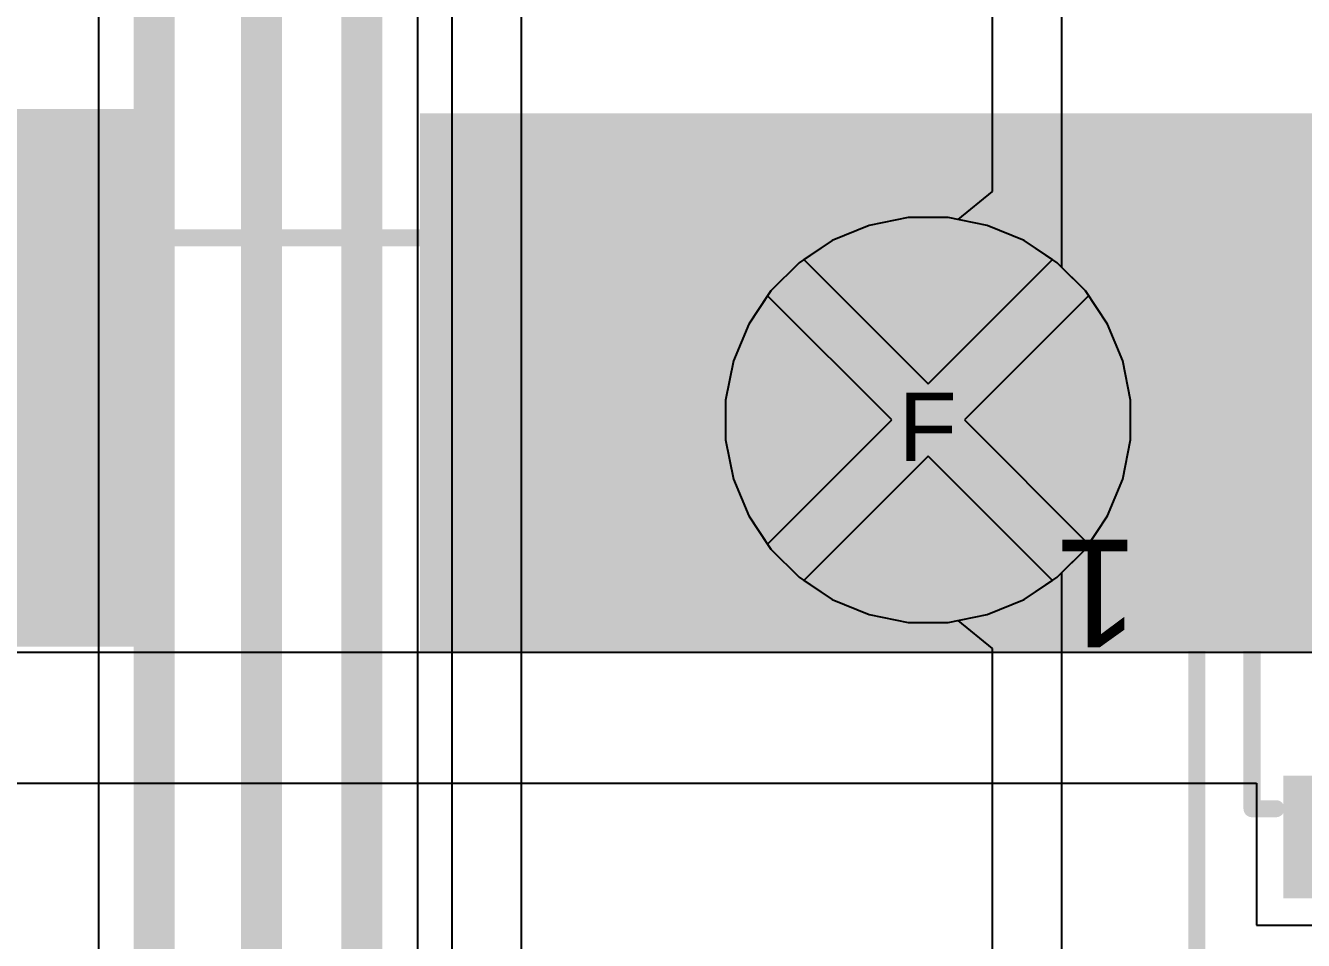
# Model space of a CAD drawing. Header units: inches. Extents: x 0 to 5401, y 0 to 5414.
# Drawn here: x 133.63 to 143.12, y 29.3 to 36.1 of the extents above; entities that cross this region are included whole.
import ezdxf

# ---------------------------------------------------------------- set-up
doc = ezdxf.new("R2010")
doc.units = ezdxf.units.IN
for name, color, linetype in [('Bottom Layer', 5, 'Continuous'), ('Bottom Solder', 6, 'Continuous'), ('Drill Drawing', 1, 'Continuous'), ('Layer 1', 16, 'Continuous'), ('Layer 2', 76, 'Continuous'), ('Multi-Layer', 9, 'Continuous'), ('Pad Holes', 156, 'Continuous'), ('Top Layer', 1, 'Continuous'), ('Top Overlay', 2, 'Continuous'), ('Top Paste', 8, 'Continuous'), ('Top Solder', 216, 'Continuous')]:
    doc.layers.add(name, color=color, linetype=linetype)
doc.styles.add('Arial', font='', dxfattribs={"height": 0.2})
doc.styles.get('Arial').set_extended_font_data('Arial')

# ---------------------------------------------------------------- blocks, each defined once
blk = doc.blocks.new('HF33F_024_ZS3_175')
at = {"layer": 'Bottom Layer'}
h = blk.add_hatch(color=5, dxfattribs=at)
edge = h.paths.add_edge_path()
edge.add_arc((-8.9, -3.81), 1.25, 0, 360)
at = {"layer": 'Bottom Solder'}
h = blk.add_hatch(color=6, dxfattribs=at)
edge = h.paths.add_edge_path()
edge.add_arc((-8.9, -3.81), 1.3008, 0, 360)
at = {"layer": 'Layer 1'}
h = blk.add_hatch(color=16, dxfattribs=at)
edge = h.paths.add_edge_path()
edge.add_arc((-8.9, -3.81), 1.25, 0, 360)
at = {"layer": 'Layer 2'}
h = blk.add_hatch(color=76, dxfattribs=at)
edge = h.paths.add_edge_path()
edge.add_arc((-8.9, -3.81), 1.25, 0, 360)
at = {"layer": 'Multi-Layer'}
h = blk.add_hatch(color=9, dxfattribs=at)
edge = h.paths.add_edge_path()
edge.add_arc((-8.9, -3.81), 1.25, 0, 360)
at = {"layer": 'Pad Holes'}
h = blk.add_hatch(color=7, dxfattribs=at)
edge = h.paths.add_edge_path()
edge.add_arc((-8.9, -3.81), 0.7, 0, 360)
at = {"layer": 'Top Layer'}
h = blk.add_hatch(color=1, dxfattribs=at)
edge = h.paths.add_edge_path()
edge.add_arc((-8.9, -3.81), 1.25, 0, 360)
at = {"layer": 'Top Solder'}
h = blk.add_hatch(color=216, dxfattribs=at)
edge = h.paths.add_edge_path()
edge.add_arc((-8.9, -3.81), 1.3008, 0, 360)
at = {"layer": 'Top Overlay'}
for points in [[(-10.8966, 5.1562, 0.127, 0.127, 0), (-10.8966, -5.163, 0.127, 0.127, 0)], [(9.6999, -5.163, 0.127, 0.127, 0), (-10.8966, -5.163, 0.127, 0.127, 0)]]:
    blk.add_lwpolyline(points, format="xyseb", dxfattribs=at)
blk.add_lwpolyline([(-10.9284, -5.163, 0.0635, 0.0635, 1), (-10.8649, -5.163, 0.0635, 0.0635, 1)], format="xyseb", close=True, dxfattribs=at)
blk.add_lwpolyline([(-10.9284, -5.163, 0.0635, 0.0635, 1), (-10.8649, -5.163, 0.0635, 0.0635, 1)], format="xyseb", close=True, dxfattribs=at)
at = {"layer": 'Top Overlay', "style": 'Arial'}
blk.add_text('1', height=0.8, dxfattribs=at).set_placement((-10.4648, -2.921))
blk = doc.blocks.new('SOD_323_209')
at = {"layer": 'Top Layer'}
for points in [[(-0.75, -0.45), (-1.55, -0.45), (-1.55, 0.45), (-0.75, 0.45)], [(1.55, -0.45), (0.75, -0.45), (0.75, 0.45), (1.55, 0.45)]]:
    blk.add_hatch(color=1, dxfattribs=at).paths.add_polyline_path(points)
at = {"layer": 'Top Overlay'}
for points in [[(-2.0066, 0.4826), (-0.9144, 0.4826), (-0.9144, 0.7874), (-2.0066, 0.7874)], [(-2.0066, -0.508), (-1.5748, -0.508), (-1.5748, 0.508), (-2.0066, 0.508)], [(-2.0066, -0.7874), (-0.9144, -0.7874), (-0.9144, -0.4826), (-2.0066, -0.4826)]]:
    blk.add_hatch(color=2, dxfattribs=at).paths.add_polyline_path(points)
at = {"layer": 'Top Paste'}
for points in [[(-0.75, -0.45), (-1.55, -0.45), (-1.55, 0.45), (-0.75, 0.45)], [(1.55, -0.45), (0.75, -0.45), (0.75, 0.45), (1.55, 0.45)]]:
    blk.add_hatch(color=8, dxfattribs=at).paths.add_polyline_path(points)
at = {"layer": 'Top Solder'}
for points in [[(-0.695, -0.505), (-1.605, -0.505), (-1.605, 0.505), (-0.695, 0.505)], [(1.605, -0.505), (0.695, -0.505), (0.695, 0.505), (1.605, 0.505)]]:
    blk.add_hatch(color=216, dxfattribs=at).paths.add_polyline_path(points)
at = {"layer": 'Top Overlay'}
for points in [[(0.9398, 0.7366, 0.127, 0.127, 0), (-0.9144, 0.7366, 0.127, 0.127, 0)], [(0.9398, 0.5588, 0.127, 0.127, 0), (0.9398, 0.7366, 0.127, 0.127, 0)], [(0.9398, -0.7366, 0.127, 0.127, 0), (0.9398, -0.5588, 0.127, 0.127, 0)], [(0.9398, -0.7366, 0.127, 0.127, 0), (-0.9144, -0.7366, 0.127, 0.127, 0)]]:
    blk.add_lwpolyline(points, format="xyseb", dxfattribs=at)
for points in [[(-0.9461, 0.7366, 0.0635, 0.0635, 1), (-0.8827, 0.7366, 0.0635, 0.0635, 1)], [(0.908, 0.7366, 0.0635, 0.0635, 1), (0.9715, 0.7366, 0.0635, 0.0635, 1)], [(0.908, 0.7366, 0.0635, 0.0635, 1), (0.9715, 0.7366, 0.0635, 0.0635, 1)], [(0.908, 0.5588, 0.0635, 0.0635, 1), (0.9715, 0.5588, 0.0635, 0.0635, 1)], [(0.908, -0.5588, 0.0635, 0.0635, 1), (0.9715, -0.5588, 0.0635, 0.0635, 1)], [(-0.9461, -0.7366, 0.0635, 0.0635, 1), (-0.8827, -0.7366, 0.0635, 0.0635, 1)], [(0.908, -0.7366, 0.0635, 0.0635, 1), (0.9715, -0.7366, 0.0635, 0.0635, 1)], [(0.908, -0.7366, 0.0635, 0.0635, 1), (0.9715, -0.7366, 0.0635, 0.0635, 1)]]:
    blk.add_lwpolyline(points, format="xyseb", close=True, dxfattribs=at)

msp = doc.modelspace()

# ---------------------------------------------------------------- hatches: boundary and pattern name
at = {"layer": 'Top Layer'}
for points in [[(126.8535, 31.4808), (134.4634, 31.4808), (134.4634, 35.4762), (126.8535, 35.4762)], [(136.5571, 31.4495), (144.1671, 31.4495), (144.1671, 35.4448), (136.5571, 35.4448)]]:
    msp.add_hatch(color=1, dxfattribs=at).paths.add_polyline_path(points)

# ---------------------------------------------------------------- linework, layer by layer
at = {"layer": 'Bottom Layer'}
for p, q in [((136.5408, 25.0992), (136.5408, 74.9531)), ((134.1694, 73.6028), (134.1694, 24.9315)), ((140.1839, 34.6698), (139.8933, 34.612)), ((140.4801, 34.6698), (140.1839, 34.6698)), ((140.7707, 34.612), (140.4801, 34.6698)), ((139.8933, 34.612), (139.6196, 34.4986)), ((141.0444, 34.4986), (140.7707, 34.612)), ((139.6196, 34.4986), (139.3733, 34.334)), ((141.2908, 34.334), (141.0444, 34.4986)), ((139.3733, 34.334), (139.1638, 34.1246)), ((141.5002, 34.1246), (141.2908, 34.334)), ((139.1638, 34.1246), (138.9992, 33.8782)), ((141.6648, 33.8782), (141.5002, 34.1246)), ((138.9992, 33.8782), (138.8858, 33.6045)), ((141.7782, 33.6045), (141.6648, 33.8782)), ((138.8858, 33.6045), (138.828, 33.3139)), ((141.836, 33.3139), (141.7782, 33.6045)), ((138.828, 33.3139), (138.828, 33.0177)), ((141.836, 33.0177), (141.836, 33.3139)), ((138.828, 33.0177), (138.8858, 32.7271)), ((141.7782, 32.7271), (141.836, 33.0177)), ((138.8858, 32.7271), (138.9992, 32.4534)), ((141.6648, 32.4534), (141.7782, 32.7271)), ((138.9992, 32.4534), (139.1638, 32.2071)), ((141.5002, 32.2071), (141.6648, 32.4534)), ((139.1638, 32.2071), (139.3733, 31.9976)), ((141.2908, 31.9976), (141.5002, 32.2071)), ((139.3733, 31.9976), (139.6196, 31.833)), ((141.0444, 31.833), (141.2908, 31.9976)), ((139.6196, 31.833), (139.8933, 31.7196)), ((140.7707, 31.7196), (141.0444, 31.833)), ((139.8933, 31.7196), (140.1839, 31.6618)), ((140.4801, 31.6618), (140.7707, 31.7196)), ((140.1839, 31.6618), (140.4801, 31.6618))]:
    msp.add_line(p, q, dxfattribs=at)
for points in [[(136.1264, 24.9276, 0.3048, 0.3048, 0), (136.1264, 74.9531, 0.3048, 0.3048, 0)], [(135.3807, 23.3628, 0.3048, 0.3048, 0), (135.3807, 74.3432, 0.3048, 0.3048, 0)], [(134.5838, 24.7598, 0.3048, 0.3048, 0), (134.5838, 73.7744, 0.3048, 0.3048, 0)]]:
    msp.add_lwpolyline(points, format="xyseb", dxfattribs=at)
at = {"layer": 'Layer 1'}
for p, q in [((140.8076, 73.9137), (140.8076, 34.8636)), ((141.3256, 34.2992), (141.3256, 73.9137)), ((140.8076, 34.8636), (140.5536, 34.6552)), ((140.1839, 34.6698), (139.8933, 34.612)), ((140.4801, 34.6698), (140.1839, 34.6698)), ((140.5536, 34.6552), (140.4801, 34.6698)), ((139.8933, 34.612), (139.6196, 34.4986)), ((139.6196, 34.4986), (139.3733, 34.334)), ((139.3733, 34.334), (139.1638, 34.1246)), ((141.5002, 34.1246), (141.3256, 34.2992)), ((139.1638, 34.1246), (138.9992, 33.8782)), ((141.6648, 33.8782), (141.5002, 34.1246)), ((138.9992, 33.8782), (138.8858, 33.6045)), ((141.7782, 33.6045), (141.6648, 33.8782)), ((138.8858, 33.6045), (138.828, 33.3139)), ((141.836, 33.3139), (141.7782, 33.6045)), ((138.828, 33.3139), (138.828, 33.0177)), ((141.836, 33.0177), (141.836, 33.3139)), ((138.828, 33.0177), (138.8858, 32.7271)), ((141.7782, 32.7271), (141.836, 33.0177)), ((138.8858, 32.7271), (138.9992, 32.4534)), ((141.6648, 32.4534), (141.7782, 32.7271)), ((138.9992, 32.4534), (139.1638, 32.2071)), ((141.5002, 32.2071), (141.6648, 32.4534)), ((139.1638, 32.2071), (139.3733, 31.9976)), ((141.3256, 32.0324), (141.5002, 32.2071)), ((139.3733, 31.9976), (139.6196, 31.833)), ((141.3256, 26.6792), (141.3256, 32.0324)), ((139.6196, 31.833), (139.8933, 31.7196)), ((139.8933, 31.7196), (140.1839, 31.6618)), ((140.1839, 31.6618), (140.4801, 31.6618)), ((140.4801, 31.6618), (140.5536, 31.6764)), ((140.5536, 31.6764), (140.8076, 31.468)), ((140.8076, 31.468), (140.8076, 27.2436))]:
    msp.add_line(p, q, dxfattribs=at)
at = {"layer": 'Layer 2'}
for p, q in [((137.3124, 20.0119), (137.3124, 74.3138)), ((136.7945, 73.7959), (136.7945, 20.0119)), ((140.1839, 34.6698), (139.8933, 34.612)), ((140.4801, 34.6698), (140.1839, 34.6698)), ((140.7707, 34.612), (140.4801, 34.6698)), ((139.8933, 34.612), (139.6196, 34.4986)), ((141.0444, 34.4986), (140.7707, 34.612)), ((139.6196, 34.4986), (139.3733, 34.334)), ((141.2908, 34.334), (141.0444, 34.4986)), ((139.3733, 34.334), (139.1638, 34.1246)), ((141.5002, 34.1246), (141.2908, 34.334)), ((139.1638, 34.1246), (138.9992, 33.8782)), ((141.6648, 33.8782), (141.5002, 34.1246)), ((138.9992, 33.8782), (138.8858, 33.6045)), ((141.7782, 33.6045), (141.6648, 33.8782)), ((138.8858, 33.6045), (138.828, 33.3139)), ((141.836, 33.3139), (141.7782, 33.6045)), ((138.828, 33.3139), (138.828, 33.0177)), ((141.836, 33.0177), (141.836, 33.3139)), ((138.828, 33.0177), (138.8858, 32.7271)), ((141.7782, 32.7271), (141.836, 33.0177)), ((138.8858, 32.7271), (138.9992, 32.4534)), ((141.6648, 32.4534), (141.7782, 32.7271)), ((138.9992, 32.4534), (139.1638, 32.2071)), ((141.5002, 32.2071), (141.6648, 32.4534)), ((139.1638, 32.2071), (139.3733, 31.9976)), ((141.2908, 31.9976), (141.5002, 32.2071)), ((139.3733, 31.9976), (139.6196, 31.833)), ((141.0444, 31.833), (141.2908, 31.9976)), ((139.6196, 31.833), (139.8933, 31.7196)), ((140.7707, 31.7196), (141.0444, 31.833)), ((139.8933, 31.7196), (140.1839, 31.6618)), ((140.4801, 31.6618), (140.7707, 31.7196)), ((140.1839, 31.6618), (140.4801, 31.6618))]:
    msp.add_line(p, q, dxfattribs=at)
at = {"layer": 'Top Layer'}
for p, q in [((140.1839, 34.6698), (139.8933, 34.612)), ((140.4801, 34.6698), (140.1839, 34.6698)), ((140.7707, 34.612), (140.4801, 34.6698)), ((139.8933, 34.612), (139.6196, 34.4986)), ((141.0444, 34.4986), (140.7707, 34.612)), ((139.6196, 34.4986), (139.4092, 34.358)), ((141.2548, 34.358), (141.0444, 34.4986)), ((139.4092, 34.358), (140.332, 33.4352)), ((140.332, 33.4352), (141.2548, 34.358)), ((139.1398, 34.0886), (138.9992, 33.8782)), ((140.0626, 33.1658), (139.1398, 34.0886)), ((141.5242, 34.0886), (140.6014, 33.1658)), ((141.6648, 33.8782), (141.5242, 34.0886)), ((138.9992, 33.8782), (138.8858, 33.6045)), ((141.7782, 33.6045), (141.6648, 33.8782)), ((138.8858, 33.6045), (138.828, 33.3139)), ((141.836, 33.3139), (141.7782, 33.6045)), ((138.828, 33.3139), (138.828, 33.0177)), ((141.836, 33.0177), (141.836, 33.3139)), ((139.1398, 32.243), (140.0626, 33.1658)), ((140.6014, 33.1658), (141.5242, 32.243)), ((138.828, 33.0177), (138.8858, 32.7271)), ((141.7782, 32.7271), (141.836, 33.0177)), ((140.332, 32.8964), (139.4092, 31.9736)), ((141.2548, 31.9736), (140.332, 32.8964)), ((138.8858, 32.7271), (138.9992, 32.4534)), ((141.6648, 32.4534), (141.7782, 32.7271)), ((138.9992, 32.4534), (139.1398, 32.243)), ((141.5242, 32.243), (141.6648, 32.4534)), ((139.4092, 31.9736), (139.6196, 31.833)), ((141.0444, 31.833), (141.2548, 31.9736)), ((139.6196, 31.833), (139.8933, 31.7196)), ((140.7707, 31.7196), (141.0444, 31.833)), ((139.8933, 31.7196), (140.1839, 31.6618)), ((140.4801, 31.6618), (140.7707, 31.7196)), ((140.1839, 31.6618), (140.4801, 31.6618)), ((144.2212, 31.4386), (126.5936, 31.4386)), ((117.2046, 30.467), (142.7704, 30.467)), ((142.7704, 30.467), (142.7704, 29.413)), ((142.7704, 29.413), (143.6401, 29.413))]:
    msp.add_line(p, q, dxfattribs=at)

# ---------------------------------------------------------------- block references
for name, p, rotation in [('HF33F_024_ZS3_175', (131.432, 29.3558), 180), ('SOD_323_209', (143.4744, 31.217), 270)]:
    msp.add_blockref(name, p, dxfattribs=dict(rotation=rotation))

# ---------------------------------------------------------------- texts
at = {"layer": 'Drill Drawing', "style": 'Arial'}
msp.add_text('F', height=0.508, dxfattribs=at).set_placement((140.1119, 32.8611))

doc.saveas('drawing.dxf')
